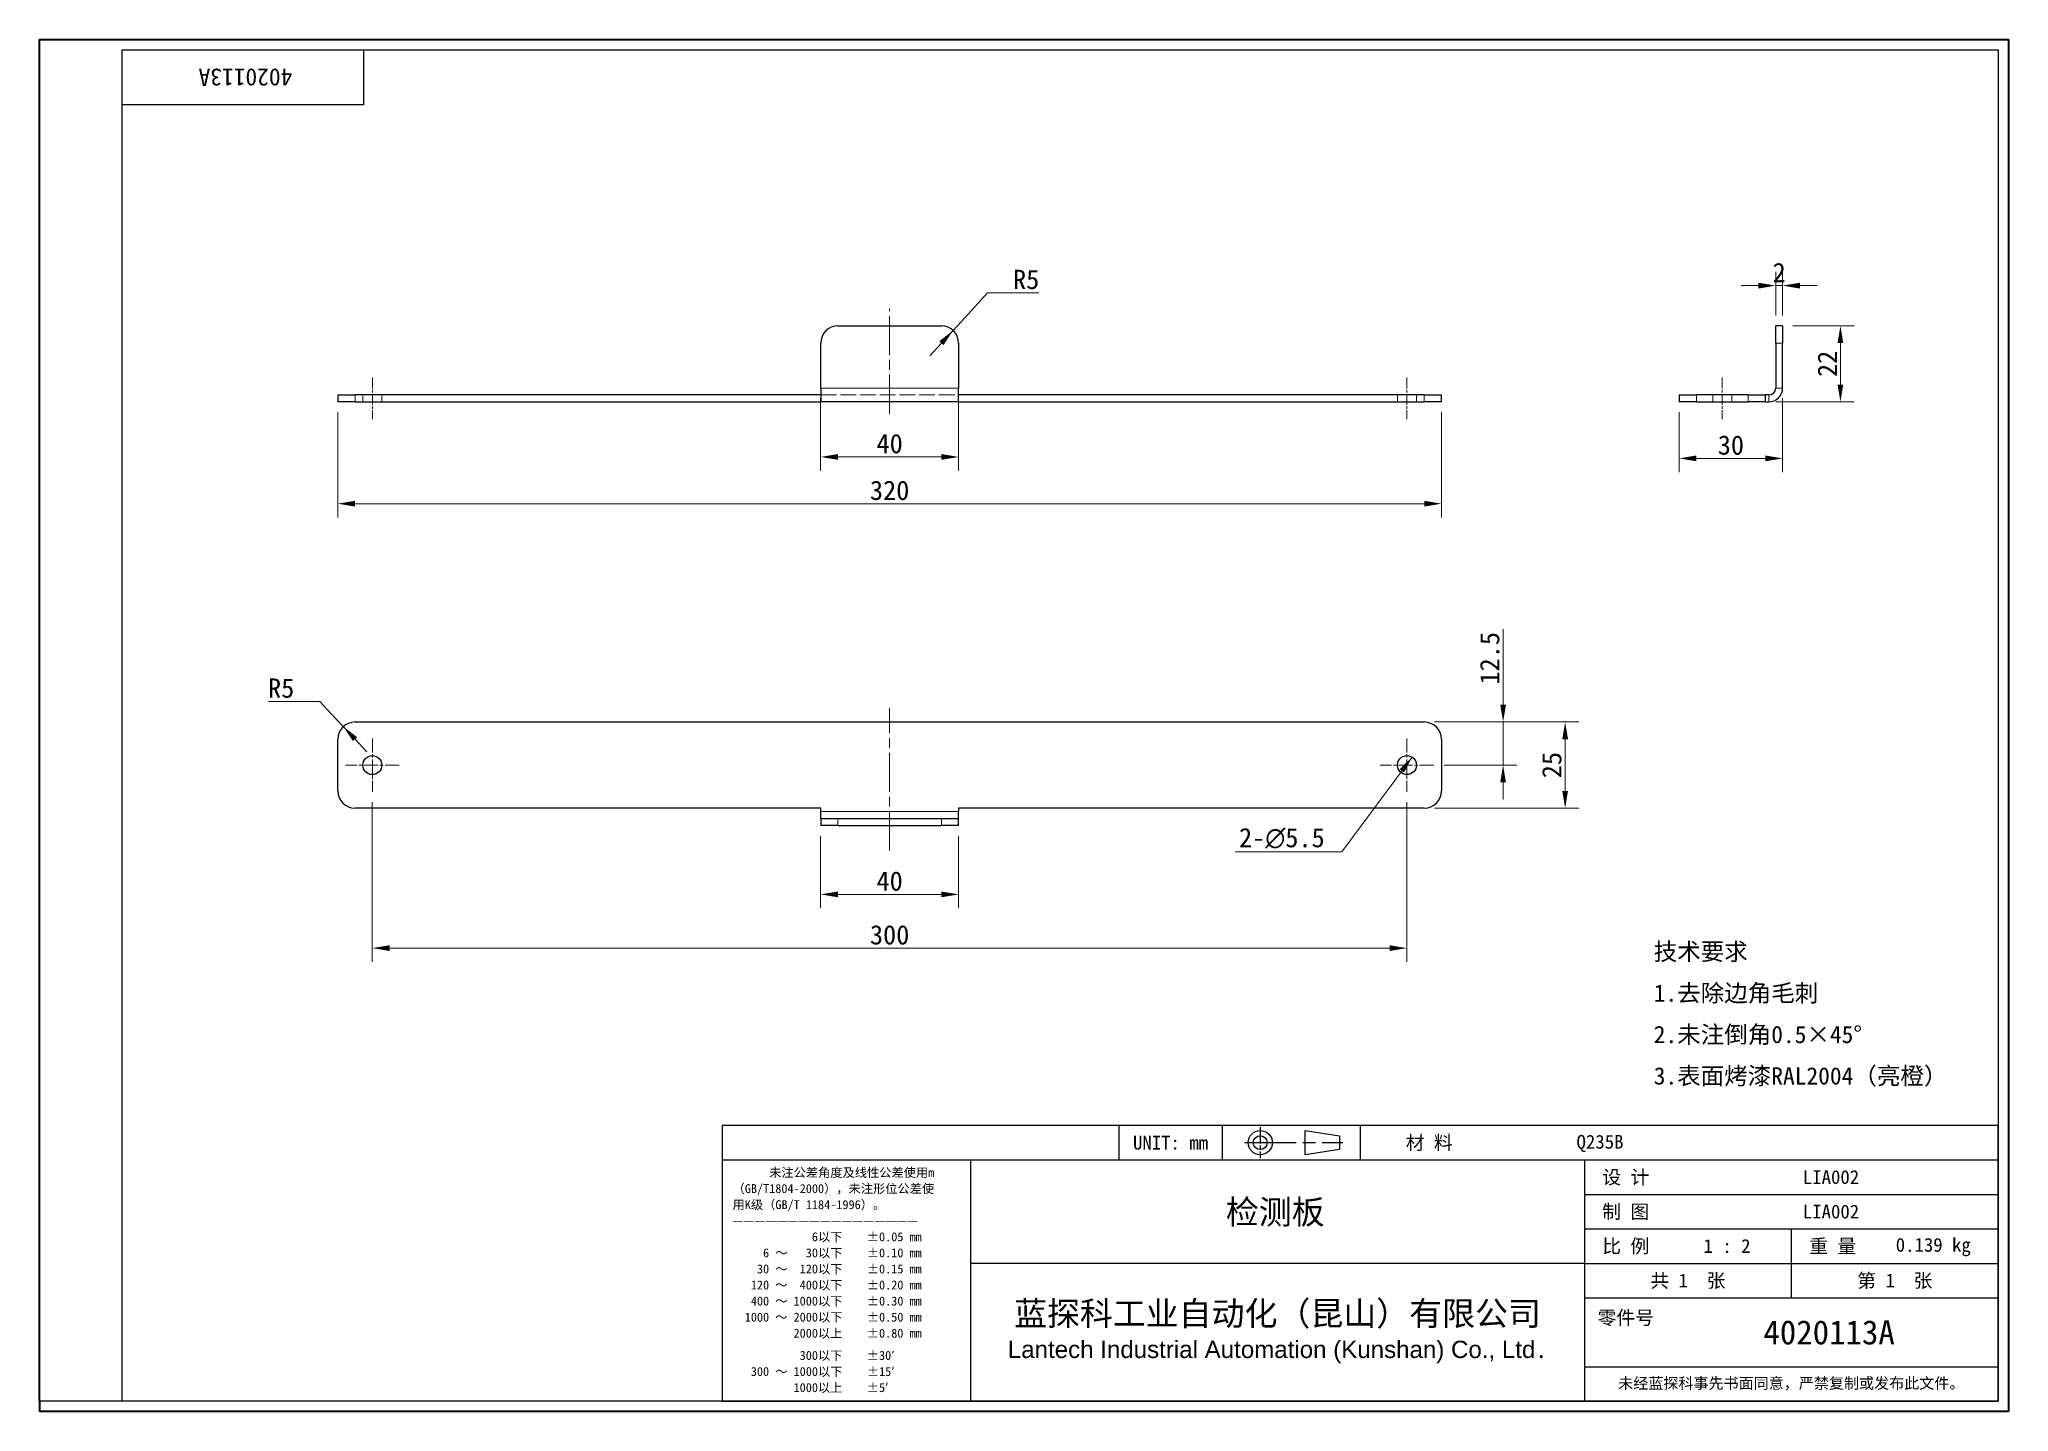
# Model space of a CAD drawing. Header units: millimetres. Extents: x 12 to 583, y 11 to 409.
import ezdxf
from ezdxf.enums import TextEntityAlignment as Align

# ---------------------------------------------------------------- set-up
doc = ezdxf.new("R2010")
doc.units = ezdxf.units.MM
doc.header["$LTSCALE"] = 2
doc.linetypes.add('CHAIN', pattern=[0.3543, 0.2362, -0.0295, 0.0591, -0.0295])
doc.linetypes.add('DASHED', pattern=[0.2067, 0.1654, -0.0413])
for name, color, linetype, lineweight in [('1', 7, 'Continuous', 18), ('可见 (ISO)', 7, 'Continuous', 25), ('可见窄的 (ISO)', 7, 'Continuous', 18), ('图框 (ISO)', 7, 'Continuous', 35), ('标题 (ISO)', 7, 'Continuous', 25)]:
    doc.layers.add(name, color=color, linetype=linetype, lineweight=lineweight)
for name, color, linetype, lineweight, true_color in [('中心标记 (ISO)', 1, 'CHAIN', 18, 0xff0000), ('中心线 (ISO)', 1, 'CHAIN', 18, 0xff0000), ('尺寸 (ISO)', 7, 'Continuous', 18, 0x008000), ('符号 (ISO)', 7, 'Continuous', 18, 0x008000), ('隐藏 (ISO)', 5, 'DASHED', 18, 0x0000ff)]:
    doc.layers.add(name, color=color, linetype=linetype, lineweight=lineweight, true_color=true_color)
doc.styles.add('文本样式164', font='SimSun.ttf')
doc.styles.add('文本样式165', font='SimSun.ttf')
doc.styles.add('文本样式74', font='SimSun.ttf')
doc.styles.add('最新国标', font='simfang.ttf')
doc.styles.add('注释文本 (ISO)', font='simfang.ttf')
doc.dimstyles.new('默认 (GB)', dxfattribs={"dimscale": 2, "dimtxt": 2.8, "dimasz": 2.5, "dimexe": 2, "dimexo": 1.5, "dimgap": 0.5, "dimtad": 1, "dimtoh": 1, "dimdsep": 46, "dimtxsty": '最新国标', "dimcen": 0.09, "dimdle": 10, "dimclrd": 256, "dimclre": 256, "dimclrt": 256, "dimaunit": 1, "dimadec": 3, "dimazin": 2, "dimtfac": 0.535714, "dimtmove": 0, "dimatfit": 3, "dimfxl": 0, "dimtolj": 1, "dimtzin": 0, "dimlwd": -1, "dimlwe": -1, "dimarcsym": 0})
doc.dimstyles.new('默认 (GB)$7', dxfattribs={"dimscale": 2, "dimtxt": 2.8, "dimasz": 2.5, "dimexe": 2, "dimexo": 1.5, "dimgap": 0.5, "dimtad": 1, "dimtoh": 1, "dimdsep": 46, "dimtxsty": '最新国标', "dimcen": 0.09, "dimdle": 10, "dimclrd": 256, "dimclre": 256, "dimclrt": 256, "dimaunit": 1, "dimadec": 3, "dimazin": 2, "dimtfac": 0.535714, "dimtmove": 0, "dimatfit": 3, "dimfxl": 0, "dimtolj": 1, "dimtzin": 0, "dimlwd": -1, "dimlwe": -1, "dimarcsym": 0})

# ---------------------------------------------------------------- blocks, each defined once
blk = doc.blocks.new('图框 最新国标')
at = {"layer": '图框 (ISO)'}
for p, q in [((6, 7), (6, 204.5)), ((6, 204.5), (291.5, 204.5)), ((291.5, 204.5), (291.5, 5.5)), ((6, 7), (6, 5.5)), ((6, 7), (6, 5.5)), ((291.5, 5.5), (6, 5.5))]:
    blk.add_line(p, q, dxfattribs=at)
at = {"layer": '图框 (ISO)', "color": 7, "linetype": 'Continuous', "lineweight": 25}
for p, q in [((18, 203), (290, 203)), ((18, 7), (18, 203)), ((18, 203), (290, 203)), ((53, 203), (53, 195)), ((290, 203), (290, 7)), ((290, 203), (290, 7)), ((53, 195), (18, 195)), ((290, 7), (6, 7)), ((290, 7), (18, 7))]:
    blk.add_line(p, q, dxfattribs=at)
at = {"layer": '图框 (ISO)', "style": '文本样式74'}
blk.add_attdef('零件代号_001', (42.68, 200.25), '', height=2.5, rotation=180, dxfattribs=at)
blk = doc.blocks.new('标题栏 最新国标')
at = {"layer": '标题 (ISO)'}
for p, q in [((381.98, -183.84), (196.98, -183.84)), ((196.98, -183.84), (196.98, -223.84)), ((254.48, -183.84), (254.48, -188.84)), ((269.48, -183.84), (269.48, -188.84)), ((281.48, -188.09), (281.48, -184.59)), ((281.48, -184.59), (286.48, -185.34)), ((286.48, -185.34), (286.48, -187.34)), ((289.48, -183.84), (289.48, -188.84)), ((381.98, -223.84), (381.98, -183.84)), ((383.48, -183.84), (383.48, -225.34)), ((286.48, -187.34), (281.48, -188.09)), ((196.98, -188.84), (381.98, -188.84)), ((232.98, -188.84), (232.98, -223.84)), ((321.98, -188.84), (321.98, -223.84)), ((321.98, -193.84), (381.98, -193.84)), ((321.98, -198.84), (381.98, -198.84)), ((351.98, -198.84), (351.98, -208.84)), ((321.98, -203.84), (232.98, -203.84)), ((321.98, -203.84), (381.98, -203.84)), ((321.98, -208.84), (381.98, -208.84)), ((321.98, -218.84), (381.98, -218.84)), ((196.98, -223.84), (381.98, -223.84)), ((383.48, -225.34), (196.98, -225.34))]:
    blk.add_line(p, q, dxfattribs=at)
at = {"layer": '标题 (ISO)', "linetype": 'CHAIN', "ltscale": 5.000333}
blk.add_line((274.98, -184.09), (274.98, -188.59), dxfattribs=at)
at = {"layer": '标题 (ISO)', "linetype": 'CHAIN', "ltscale": 15.834605}
blk.add_line((272.73, -186.34), (286.98, -186.34), dxfattribs=at)
at = {"layer": '标题 (ISO)'}
for radius in [1.75, 1]:
    blk.add_circle((274.98, -186.34), radius, dxfattribs=at)
at = {"layer": '1', "style": '文本样式164'}
for s, p in [('UNIT: mm', (261.98, -186.34)), ('材 料', (299.48, -186.34)), ('设 计', (327.98, -191.34)), ('制 图', (327.98, -196.34)), ('比 例', (327.98, -201.34)), ('重 量', (357.98, -201.34)), ('共 1  张', (336.98, -206.34)), ('第 1  张', (366.98, -206.34))]:
    blk.add_text(s, height=2, dxfattribs=at).set_placement(p, align=Align.MIDDLE_CENTER)
at = {"layer": '标题 (ISO)', "char_height": 2, "style": '注释文本 (ISO)'}
for s, insert, attachment_point, line_spacing_factor in [('{\\fSimSun|b0|i0|c134|p2;\\H0.65x;      未注公差角度及线性公差使用m\\P（GB/T1804-2000），未注形位公差使\\P用K级（GB/T 1184-1996）。\\P—————————————————\\P             6以下    ±0.05 mm\\P     6 ～   30以下    ±0.10 mm\\P    30 ～  120以下    ±0.15 mm\\P   120 ～  400以下    ±0.20 mm\\P   400 ～ 1000以下    ±0.30 mm\\P  1000 ～ 2000以下    ±0.50 mm\\P          2000以上    ±0.80 mm\\P\\H0.38462x;\\P\\H2.6x;           300以下    ±30′\\P   300 ～ 1000以下    ±15′\\P          1000以上    ±5′}', (198.48, -206.34), 4, 1.075116), ('{\\fMicrosoft YaHei|b0|i0|c134|p34;\\H1.75x;蓝探科工业自动化（昆山）有限公司\\P\\fArial|b0|i0|c0|p34;\\H0.71429x;Lantech Industrial Automation (Kunshan) Co., Ltd\\fFangSong|b0|i0|c134|p49;.\\H1.15195x; }', (277.48, -213.84), 5, 0.978695)]:
    blk.add_mtext(s, dxfattribs=dict(at, insert=insert, attachment_point=attachment_point, line_spacing_factor=line_spacing_factor))
at = {"layer": '标题 (ISO)', "attachment_point": 5, "style": '注释文本 (ISO)'}
for s, insert, char_height in [('\\fFangSong|b0|i0;零件号', (327.98, -211.84), 2), ('\\fSimSun|b0|i0;{\\H1.6000;未经蓝探科事先书面同意，严禁复制或发布此文件。}', (351.98, -221.34), 1.6)]:
    blk.add_mtext(s, dxfattribs=dict(at, insert=insert, char_height=char_height))
at = {"layer": '标题 (ISO)'}
for tag, p, height, style in [('材料_001', (320.84, -187.21), 2, '注释文本 (ISO)'), ('设计人_001', (353.65, -192.33), 2, '注释文本 (ISO)'), ('库存编号_001', (269.99, -198.14), 3.5, '文本样式165'), ('设计人_001', (353.65, -197.33), 2, '注释文本 (ISO)'), ('视图比例_001', (339.26, -202.33), 2, '注释文本 (ISO)'), ('质量\\P3;_001', (367.12, -202.16), 2, '注释文本 (ISO)'), ('零件代号_001', (347.93, -215.59), 3.5, '文本样式165')]:
    blk.add_attdef(tag, p, '', height=height, dxfattribs=dict(at, style=style))
blk = doc.blocks.new('*D5')
at = {"layer": 'Defpoints', "color": 0, "transparency": 16777216}
for p in [(238.54, 307.89), (278.54, 307.89), (278.54, 287.89)]:
    blk.add_point(p, dxfattribs=at)
at = {"layer": '尺寸 (ISO)', "color": 116, "true_color": 0x00803f, "transparency": 16777216}
for p, q in [((238.54, 304.89), (238.54, 283.89)), ((278.54, 304.89), (278.54, 283.89)), ((243.54, 287.89), (273.54, 287.89))]:
    blk.add_line(p, q, dxfattribs=at)
for points in [[(243.54, 288.72), (243.54, 287.05), (238.54, 287.89)], [(273.54, 288.72), (273.54, 287.05), (278.54, 287.89)]]:
    blk.add_solid(points, dxfattribs=at)
at = {"layer": '尺寸 (ISO)', "transparency": 16777216, "insert": (258.54, 291.72), "char_height": 5.6, "attachment_point": 5, "style": '最新国标'}
blk.add_mtext('\\A1;40', dxfattribs=at)
blk = doc.blocks.new('*D6')
at = {"layer": 'Defpoints', "color": 0, "transparency": 16777216}
for p in [(273.54, 320.89), (276.92, 324.57)]:
    blk.add_point(p, dxfattribs=at)
at = {"layer": '尺寸 (ISO)', "color": 116, "true_color": 0x00803f, "transparency": 16777216}
for p, q in [((286.93, 335.51), (280.3, 328.26)), ((301.83, 335.51), (286.93, 335.51)), ((276.92, 324.57), (280.3, 328.26)), ((273.54, 320.89), (270.17, 317.2)), ((273.54, 320.89), (276.92, 324.57))]:
    blk.add_line(p, q, dxfattribs=at)
blk.add_solid([(272.93, 321.45), (274.16, 320.32), (276.92, 324.57)], dxfattribs=at)
at = {"layer": '尺寸 (ISO)', "transparency": 16777216, "insert": (298.12, 339.34), "char_height": 5.6, "attachment_point": 5, "style": '最新国标'}
blk.add_mtext('\\A1;R5', dxfattribs=at)
blk = doc.blocks.new('*D7')
at = {"layer": 'Defpoints', "color": 0, "transparency": 16777216}
for p in [(98.54, 303.89), (418.54, 303.89), (98.54, 274.33)]:
    blk.add_point(p, dxfattribs=at)
at = {"layer": '尺寸 (ISO)', "color": 116, "true_color": 0x00803f, "transparency": 16777216}
for p, q in [((98.54, 300.89), (98.54, 270.33)), ((418.54, 300.89), (418.54, 270.33)), ((413.54, 274.33), (103.54, 274.33))]:
    blk.add_line(p, q, dxfattribs=at)
for points in [[(103.54, 275.17), (103.54, 273.5), (98.54, 274.33)], [(413.54, 275.17), (413.54, 273.5), (418.54, 274.33)]]:
    blk.add_solid(points, dxfattribs=at)
at = {"layer": '尺寸 (ISO)', "transparency": 16777216, "insert": (258.54, 278.17), "char_height": 5.6, "attachment_point": 5, "style": '最新国标'}
blk.add_mtext('\\A1;320', dxfattribs=at)
blk = doc.blocks.new('*D8')
at = {"layer": 'Defpoints', "color": 0, "transparency": 16777216}
for p in [(238.54, 181.02), (278.54, 181.02), (278.54, 161.02)]:
    blk.add_point(p, dxfattribs=at)
at = {"layer": '尺寸 (ISO)', "color": 116, "true_color": 0x00803f, "transparency": 16777216}
for p, q in [((238.54, 178.02), (238.54, 157.02)), ((278.54, 178.02), (278.54, 157.02)), ((243.54, 161.02), (273.54, 161.02))]:
    blk.add_line(p, q, dxfattribs=at)
for points in [[(243.54, 161.85), (243.54, 160.18), (238.54, 161.02)], [(273.54, 161.85), (273.54, 160.18), (278.54, 161.02)]]:
    blk.add_solid(points, dxfattribs=at)
at = {"layer": '尺寸 (ISO)', "transparency": 16777216, "insert": (258.54, 164.85), "char_height": 5.6, "attachment_point": 5, "style": '最新国标'}
blk.add_mtext('\\A1;40', dxfattribs=at)
blk = doc.blocks.new('*D9')
at = {"layer": 'Defpoints', "color": 0, "transparency": 16777216}
for p in [(108.54, 190.77), (408.54, 190.77), (408.54, 145.43)]:
    blk.add_point(p, dxfattribs=at)
at = {"layer": '尺寸 (ISO)', "color": 116, "true_color": 0x00803f, "transparency": 16777216}
for p, q in [((108.54, 187.77), (108.54, 141.43)), ((408.54, 187.77), (408.54, 141.43)), ((113.54, 145.43), (403.54, 145.43))]:
    blk.add_line(p, q, dxfattribs=at)
for points in [[(113.54, 146.26), (113.54, 144.6), (108.54, 145.43)], [(403.54, 146.26), (403.54, 144.6), (408.54, 145.43)]]:
    blk.add_solid(points, dxfattribs=at)
at = {"layer": '尺寸 (ISO)', "transparency": 16777216, "insert": (258.54, 149.26), "char_height": 5.6, "attachment_point": 5, "style": '最新国标'}
blk.add_mtext('\\A1;300', dxfattribs=at)
blk = doc.blocks.new('*D10')
at = {"layer": 'Defpoints', "color": 0, "transparency": 16777216}
for p in [(413.54, 211.02), (416.29, 198.52), (436.42, 198.52)]:
    blk.add_point(p, dxfattribs=at)
at = {"layer": '尺寸 (ISO)', "color": 116, "true_color": 0x00803f, "transparency": 16777216}
for p, q in [((436.42, 216.02), (436.42, 237.96)), ((416.54, 211.02), (440.42, 211.02)), ((436.42, 198.52), (436.42, 211.02)), ((419.29, 198.52), (440.42, 198.52)), ((436.42, 193.52), (436.42, 188.52))]:
    blk.add_line(p, q, dxfattribs=at)
for points in [[(435.59, 216.02), (437.25, 216.02), (436.42, 211.02)], [(435.59, 193.52), (437.25, 193.52), (436.42, 198.52)]]:
    blk.add_solid(points, dxfattribs=at)
at = {"layer": '尺寸 (ISO)', "transparency": 16777216, "insert": (432.57, 229.49), "char_height": 5.6, "attachment_point": 5, "rotation": 90, "style": '最新国标'}
blk.add_mtext('\\A1;12.5', dxfattribs=at)
blk = doc.blocks.new('*D11')
at = {"layer": 'Defpoints', "color": 0, "transparency": 16777216}
for p in [(413.54, 211.02), (413.54, 186.02), (454.41, 186.02)]:
    blk.add_point(p, dxfattribs=at)
at = {"layer": '尺寸 (ISO)', "color": 116, "true_color": 0x00803f, "transparency": 16777216}
for p, q in [((416.54, 211.02), (458.41, 211.02)), ((454.41, 206.02), (454.41, 191.02)), ((416.54, 186.02), (458.41, 186.02))]:
    blk.add_line(p, q, dxfattribs=at)
for points in [[(453.58, 206.02), (455.25, 206.02), (454.41, 211.02)], [(453.58, 191.02), (455.25, 191.02), (454.41, 186.02)]]:
    blk.add_solid(points, dxfattribs=at)
at = {"layer": '尺寸 (ISO)', "transparency": 16777216, "insert": (450.58, 198.52), "char_height": 5.6, "attachment_point": 5, "rotation": 90, "style": '最新国标'}
blk.add_mtext('\\A1;25', dxfattribs=at)
blk = doc.blocks.new('*D12')
at = {"layer": 'Defpoints', "color": 0, "transparency": 16777216}
for p in [(100.13, 209.67), (103.54, 206.02)]:
    blk.add_point(p, dxfattribs=at)
at = {"layer": '尺寸 (ISO)', "color": 116, "true_color": 0x00803f, "transparency": 16777216}
for p, q in [((78.4, 216.98), (93.31, 216.98)), ((93.31, 216.98), (96.72, 213.32)), ((100.13, 209.67), (96.72, 213.32)), ((103.54, 206.02), (100.13, 209.67)), ((103.54, 206.02), (106.96, 202.36))]:
    blk.add_line(p, q, dxfattribs=at)
blk.add_solid([(104.15, 206.58), (102.93, 205.45), (100.13, 209.67)], dxfattribs=at)
at = {"layer": '尺寸 (ISO)', "transparency": 16777216, "insert": (82.11, 220.81), "char_height": 5.6, "attachment_point": 5, "style": '最新国标'}
blk.add_mtext('\\A1;R5', dxfattribs=at)
blk = doc.blocks.new('*D13')
at = {"layer": 'Defpoints', "color": 0, "transparency": 16777216}
for p in [(487.47, 303.89), (517.47, 307.89), (487.47, 287.47)]:
    blk.add_point(p, dxfattribs=at)
at = {"layer": '尺寸 (ISO)', "color": 116, "true_color": 0x00803f, "transparency": 16777216}
for p, q in [((517.47, 304.89), (517.47, 283.47)), ((487.47, 300.89), (487.47, 283.47)), ((512.47, 287.47), (492.47, 287.47))]:
    blk.add_line(p, q, dxfattribs=at)
for points in [[(492.47, 288.31), (492.47, 286.64), (487.47, 287.47)], [(512.47, 288.31), (512.47, 286.64), (517.47, 287.47)]]:
    blk.add_solid(points, dxfattribs=at)
at = {"layer": '尺寸 (ISO)', "transparency": 16777216, "insert": (502.47, 291.31), "char_height": 5.6, "attachment_point": 5, "style": '最新国标'}
blk.add_mtext('\\A1;30', dxfattribs=at)
blk = doc.blocks.new('*D14')
at = {"layer": 'Defpoints', "color": 0, "transparency": 16777216}
for p in [(517.47, 325.89), (534.23, 325.89), (512.47, 303.89)]:
    blk.add_point(p, dxfattribs=at)
at = {"layer": '尺寸 (ISO)', "color": 116, "true_color": 0x00803f, "transparency": 16777216}
for p, q in [((520.47, 325.89), (538.23, 325.89)), ((534.23, 308.89), (534.23, 320.89)), ((515.47, 303.89), (538.23, 303.89))]:
    blk.add_line(p, q, dxfattribs=at)
for points in [[(533.39, 320.89), (535.06, 320.89), (534.23, 325.89)], [(533.39, 308.89), (535.06, 308.89), (534.23, 303.89)]]:
    blk.add_solid(points, dxfattribs=at)
at = {"layer": '尺寸 (ISO)', "transparency": 16777216, "insert": (530.43, 314.89), "char_height": 5.6, "attachment_point": 5, "rotation": 90, "style": '最新国标'}
blk.add_mtext('\\A1;22', dxfattribs=at)
blk = doc.blocks.new('*D15')
at = {"layer": 'Defpoints', "color": 0, "transparency": 16777216}
for p in [(515.47, 337.58), (515.47, 325.89), (517.47, 325.89)]:
    blk.add_point(p, dxfattribs=at)
at = {"layer": '尺寸 (ISO)', "color": 116, "true_color": 0x00803f, "transparency": 16777216}
for p, q in [((510.47, 337.58), (505.47, 337.58)), ((515.47, 328.89), (515.47, 341.58)), ((517.47, 337.58), (515.47, 337.58)), ((517.47, 328.89), (517.47, 341.58)), ((522.47, 337.58), (527.47, 337.58))]:
    blk.add_line(p, q, dxfattribs=at)
for points in [[(510.47, 338.41), (510.47, 336.74), (515.47, 337.58)], [(522.47, 338.41), (522.47, 336.74), (517.47, 337.58)]]:
    blk.add_solid(points, dxfattribs=at)
at = {"layer": '尺寸 (ISO)', "transparency": 16777216, "insert": (516.47, 341.38), "char_height": 5.6, "attachment_point": 5, "style": '最新国标'}
blk.add_mtext('\\A1;2', dxfattribs=at)

msp = doc.modelspace()

# ---------------------------------------------------------------- linework, layer by layer
at = {"layer": '中心标记 (ISO)', "ltscale": 8.611757}
for p, q in [((108.544, 206.266), (108.544, 190.766)), ((408.544, 206.266), (408.544, 190.766)), ((116.294, 198.516), (100.794, 198.516)), ((416.294, 198.516), (400.794, 198.516))]:
    msp.add_line(p, q, dxfattribs=at)
at = {"layer": '中心线 (ISO)', "ltscale": 23.990969}
for p, q in [((258.544, 300.438), (258.544, 330.932)), ((258.544, 173.729), (258.544, 215.155))]:
    msp.add_line(p, q, dxfattribs=at)
at = {"layer": '中心线 (ISO)', "ltscale": 6.667144}
for p, q in [((108.544, 310.885), (108.544, 298.885)), ((408.544, 310.885), (408.544, 298.885)), ((499.974, 310.885), (499.974, 298.885))]:
    msp.add_line(p, q, dxfattribs=at)
at = {"layer": '可见 (ISO)'}
for p, q in [((243.544, 325.885), (273.544, 325.885)), ((517.474, 325.885), (515.474, 325.885)), ((515.474, 320.885), (515.474, 325.885)), ((517.474, 325.885), (517.474, 320.885)), ((238.544, 307.885), (238.544, 320.885)), ((278.544, 320.885), (278.544, 307.885)), ((515.474, 320.885), (515.474, 307.885)), ((517.474, 307.885), (517.474, 320.885)), ((98.544, 305.885), (103.544, 305.885)), ((98.544, 305.885), (98.544, 303.885)), ((103.544, 303.885), (98.544, 303.885)), ((238.544, 305.885), (103.544, 305.885)), ((103.544, 303.885), (238.544, 303.885)), ((238.544, 307.885), (238.544, 303.885)), ((278.544, 303.885), (238.544, 303.885)), ((278.544, 303.885), (278.544, 307.885)), ((413.544, 305.885), (278.544, 305.885)), ((278.544, 303.885), (413.544, 303.885)), ((413.544, 305.885), (418.544, 305.885)), ((418.544, 303.885), (413.544, 303.885)), ((418.544, 303.885), (418.544, 305.885)), ((487.474, 305.885), (487.474, 303.885)), ((487.474, 305.885), (492.474, 305.885)), ((492.474, 303.885), (487.474, 303.885)), ((507.474, 305.885), (492.474, 305.885)), ((492.474, 303.885), (507.474, 303.885)), ((507.474, 305.885), (512.474, 305.885)), ((512.474, 303.885), (507.474, 303.885)), ((512.474, 303.885), (512.474, 305.885)), ((513.474, 305.885), (512.474, 305.885)), ((512.474, 303.885), (513.474, 303.885)), ((98.544, 191.016), (98.544, 206.016)), ((103.544, 211.016), (413.544, 211.016)), ((418.544, 206.016), (418.544, 191.016)), ((238.544, 186.016), (103.544, 186.016)), ((238.544, 185.016), (238.544, 186.016)), ((238.544, 183.016), (238.544, 185.016)), ((238.544, 183.016), (243.544, 183.016)), ((238.544, 183.016), (238.544, 181.016)), ((243.544, 183.016), (273.544, 183.016)), ((273.544, 183.016), (278.544, 183.016)), ((278.544, 186.016), (278.544, 185.016)), ((413.544, 186.016), (278.544, 186.016)), ((278.544, 183.016), (278.544, 185.016)), ((278.544, 181.016), (278.544, 183.016)), ((243.544, 181.016), (238.544, 181.016)), ((243.544, 181.016), (273.544, 181.016)), ((278.544, 181.016), (273.544, 181.016))]:
    msp.add_line(p, q, dxfattribs=at)
for centre in [(108.544, 198.516), (408.544, 198.516)]:
    msp.add_circle(centre, 2.75, dxfattribs=at)
for centre, radius, start, end in [((243.544, 320.885), 5, 90, 180), ((273.544, 320.885), 5, 0, 90), ((513.474, 307.885), 4, 270, 0), ((513.474, 307.885), 2, 270, 0), ((103.544, 206.016), 5, 90, 180), ((413.544, 206.016), 5, 0, 90), ((103.544, 191.016), 5, 180, 270), ((413.544, 191.016), 5, 270, 0)]:
    msp.add_arc(centre, radius, start, end, dxfattribs=at)
at = {"layer": '可见窄的 (ISO)'}
for p, q in [((515.474, 320.885), (517.474, 320.885)), ((103.544, 303.885), (103.544, 305.885)), ((238.544, 307.885), (278.544, 307.885)), ((413.544, 305.885), (413.544, 303.885)), ((492.474, 303.885), (492.474, 305.885)), ((507.474, 305.885), (507.474, 303.885)), ((513.474, 303.885), (513.474, 305.885)), ((515.474, 307.885), (517.474, 307.885)), ((238.544, 185.016), (278.544, 185.016)), ((243.544, 181.016), (243.544, 183.016)), ((273.544, 183.016), (273.544, 181.016))]:
    msp.add_line(p, q, dxfattribs=at)
at = {"layer": '隐藏 (ISO)', "ltscale": 1.904597}
for p, q in [((105.794, 305.885), (105.794, 303.885)), ((111.294, 305.885), (111.294, 303.885)), ((405.794, 305.885), (405.794, 303.885)), ((411.294, 305.885), (411.294, 303.885)), ((497.224, 305.885), (497.224, 303.885)), ((502.724, 305.885), (502.724, 303.885))]:
    msp.add_line(p, q, dxfattribs=at)
at = {"layer": '隐藏 (ISO)', "ltscale": 13.822656}
msp.add_line((238.544, 305.885), (278.544, 305.885), dxfattribs=at)

# ---------------------------------------------------------------- block references
at = {"xscale": 2, "yscale": 2, "zscale": 2}
msp.add_blockref('图框 最新国标', (0, 0), dxfattribs=at).add_auto_attribs({'零件代号_001': '4020113A'})
ref = msp.add_blockref('标题栏 最新国标', (-183.965, 461.689), dxfattribs=dict(xscale=2, yscale=2, zscale=2))
ref.add_attrib('零件代号_001', '4020113A', (511.899, 30.5), dxfattribs={"layer": '标题 (ISO)', "height": 7, "style": '文本样式165'})
ref.add_attrib('库存编号_001', '检测板', (356.022, 65.402), dxfattribs={"layer": '标题 (ISO)', "height": 7, "style": '文本样式165'})
ref.add_attrib('质量\\P3;_001', '0.139 kg', (550.274, 57.366), dxfattribs={"layer": '标题 (ISO)', "height": 4, "style": '注释文本 (ISO)'})
ref.add_attrib('视图比例_001', '1 : 2', (494.56, 57.034), dxfattribs={"layer": '标题 (ISO)', "height": 4, "style": '注释文本 (ISO)'})
ref.add_attrib('设计人_001', 'LIA002', (523.337, 77.023), dxfattribs={"layer": '标题 (ISO)', "height": 4, "style": '注释文本 (ISO)'})
ref.add_attrib('设计人_001', 'LIA002', (523.337, 67.023), dxfattribs={"layer": '标题 (ISO)', "height": 4, "style": '注释文本 (ISO)'})
ref.add_attrib('材料_001', 'Q235B', (457.72, 87.263), dxfattribs={"layer": '标题 (ISO)', "height": 4, "style": '注释文本 (ISO)'})

# ---------------------------------------------------------------- texts
at = {"layer": '符号 (ISO)'}
for s, insert, char_height, width, attachment_point, line_spacing_factor, style in [('2-\\fAIGDT|b0|i0;{\\H5.6000;n}\\fFangSong|b0|i0;{\\H5.6000;5.5}', (384.699, 174.313), 5.6, 27.50709, 9, 0.49, '最新国标'), ('\\fFangSong|b0|i0;{\\H5.0000;技术要求\\P}\\fFangSong|b0|i0;{\\H5.0000;1.去除边角毛刺\\P}\\fFangSong|b0|i0;{\\H5.0000;2.未注倒角0.5×45°\\P}\\fFangSong|b0|i0;{\\H5.0000;3.表面烤漆RAL2004（亮橙）}', (480.089, 126.07), 5, 93.56726, 4, 1.441304, '注释文本 (ISO)')]:
    msp.add_mtext(s, dxfattribs=dict(at, insert=insert, char_height=char_height, width=width, attachment_point=attachment_point, line_spacing_factor=line_spacing_factor, style=style))

# ---------------------------------------------------------------- dimensions: what is measured, and where the dimension line sits
at = {"layer": '尺寸 (ISO)', "color": 116, "true_color": 0x00803f}
for center, mpoint, picture, middle in [((273.544, 320.885), (276.92, 324.574), '*D6', (298.123, 335.511)), ((103.544, 206.016), (100.131, 209.67), '*D12', (82.113, 216.978))]:
    dim = msp.add_radius_dim(center=center, mpoint=mpoint, dimstyle='默认 (GB)', override={"dimgap": 0.5, "dimtih": 1, "dimdec": 2, "dimlfac": 1, "dimcen": 0, "dimtol": 0, "dimlim": 0, "dimtp": 0, "dimtm": 0, "dimtdec": 2}, dxfattribs=at)
    dim.commit()
    dim.dimension.update_dxf_attribs({"geometry": picture, "text_midpoint": middle, "dimtype": 164})
for base, p1, p2, angle, override, picture, middle in [((515.474, 337.576), (517.474, 325.885), (515.474, 325.885), 180, {"dimgap": 0.5, "dimtoh": 0, "dimdec": 2, "dimtol": 0, "dimlim": 0, "dimtp": 0, "dimtm": 0, "dimtdec": 2, "dimtofl": 1, "dimatfit": 1}, '*D15', (516.474, 337.576)), ((534.227, 325.885), (512.474, 303.885), (517.474, 325.885), 90, {"dimgap": 0.5, "dimtoh": 0, "dimdec": 2, "dimtol": 0, "dimlim": 0, "dimtp": 0, "dimtm": 0, "dimtdec": 2, "dimtofl": 0, "dimatfit": 1}, '*D14', (534.227, 314.885)), ((98.544, 274.334), (418.544, 303.885), (98.544, 303.885), 180, {"dimgap": 0.5, "dimtoh": 0, "dimdec": 2, "dimtol": 0, "dimlim": 0, "dimtp": 0, "dimtm": 0, "dimtdec": 2, "dimtofl": 0, "dimatfit": 1}, '*D7', (258.544, 274.334)), ((278.544, 287.885), (238.544, 307.885), (278.544, 307.885), 180, {"dimgap": 0.5, "dimtoh": 0, "dimdec": 2, "dimtol": 0, "dimlim": 0, "dimtp": 0, "dimtm": 0, "dimtdec": 2, "dimtofl": 0, "dimatfit": 1}, '*D5', (258.544, 287.885)), ((436.421, 198.516), (413.544, 211.016), (416.294, 198.516), 270, {"dimgap": 0.5, "dimtoh": 0, "dimdec": 2, "dimtol": 0, "dimlim": 0, "dimtp": 0, "dimtm": 0, "dimtdec": 2, "dimtofl": 1, "dimatfit": 1}, '*D10', (436.421, 229.488)), ((454.413, 186.016), (413.544, 211.016), (413.544, 186.016), 270, {"dimgap": 0.5, "dimtoh": 0, "dimdec": 2, "dimtol": 0, "dimlim": 0, "dimtp": 0, "dimtm": 0, "dimtdec": 2, "dimtofl": 0, "dimatfit": 1}, '*D11', (454.413, 198.516)), ((408.544, 145.431), (108.544, 190.766), (408.544, 190.766), 180, {"dimgap": 0.5, "dimtoh": 0, "dimdec": 2, "dimtol": 0, "dimlim": 0, "dimtp": 0, "dimtm": 0, "dimtdec": 2, "dimtofl": 0, "dimatfit": 1}, '*D9', (258.544, 145.431)), ((278.544, 161.016), (238.544, 181.016), (278.544, 181.016), 180, {"dimgap": 0.5, "dimtoh": 0, "dimdec": 2, "dimtol": 0, "dimlim": 0, "dimtp": 0, "dimtm": 0, "dimtdec": 2, "dimtofl": 0, "dimatfit": 1}, '*D8', (258.544, 161.016))]:
    dim = msp.add_linear_dim(base=base, p1=p1, p2=p2, angle=angle, dimstyle='默认 (GB)', override=override, dxfattribs=at)
    dim.commit()
    dim.dimension.update_dxf_attribs({"geometry": picture, "text_midpoint": middle, "dimtype": 160})
dim = msp.add_linear_dim(base=(487.474, 287.474), p1=(517.474, 307.885), p2=(487.474, 303.885), dimstyle='默认 (GB)', override={"dimgap": 0.5, "dimtoh": 0, "dimdec": 2, "dimtol": 0, "dimlim": 0, "dimtp": 0, "dimtm": 0, "dimtdec": 2, "dimtofl": 0, "dimatfit": 1}, dxfattribs=at)
dim.commit()
dim.dimension.update_dxf_attribs({"geometry": '*D13', "text_midpoint": (502.474, 287.474), "dimtype": 160})

# ---------------------------------------------------------------- leaders
at = {"layer": '符号 (ISO)', "annotation_type": 0, "has_hookline": 1, "hookline_direction": 1, "text_width": 26.002}
msp.add_leader([(410.017, 200.838), (389.699, 173.379), (384.699, 173.379)], dimstyle='默认 (GB)$7', override={"dimgap": 0, "dimtad": 1}, dxfattribs=at)

doc.saveas('drawing.dxf')
